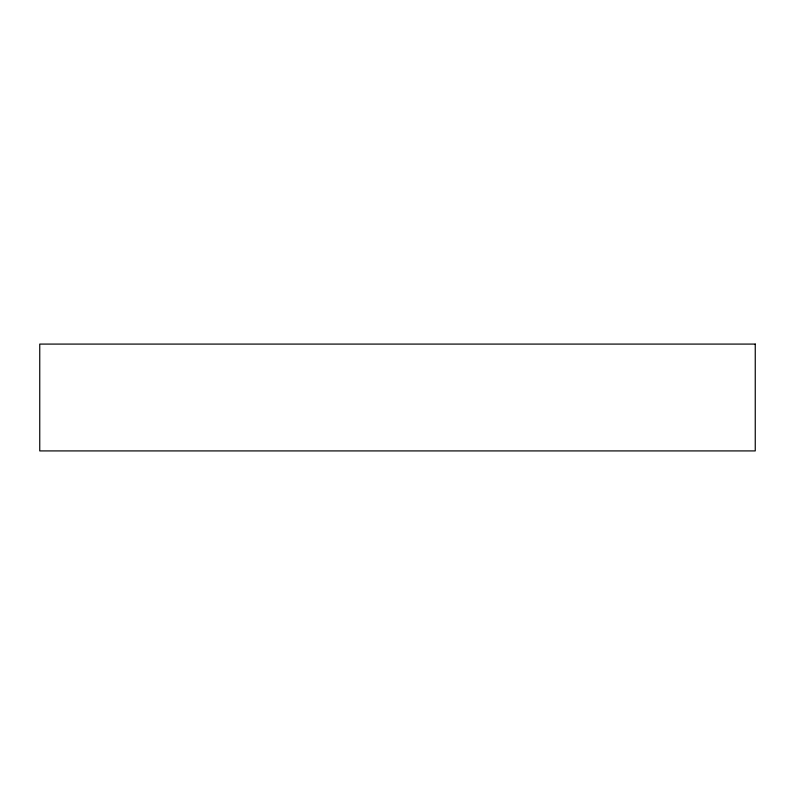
<?xml version="1.0" encoding="UTF-8"?>
<svg xmlns="http://www.w3.org/2000/svg" width="795" height="795" viewBox="0 0 795 795"><rect width="100%" height="100%" fill="white"/><g stroke="black" fill="none" stroke-linecap="round" stroke-linejoin="round"><path stroke-width="1.19" d="M755.25 344.086L39.75 344.086L39.75 450.914L755.25 450.914L755.25 344.086"/></g></svg>
